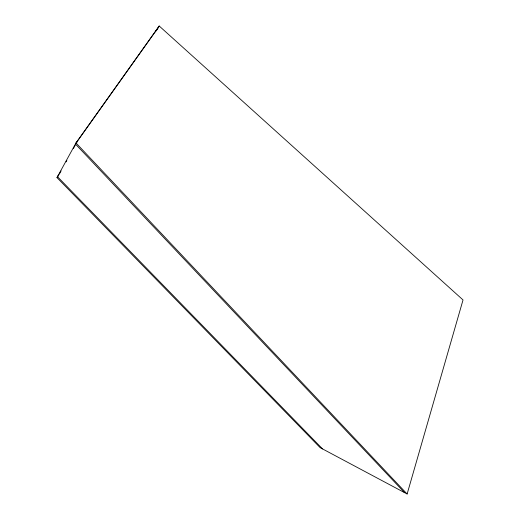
<?xml version="1.0" encoding="UTF-8"?>
<svg xmlns="http://www.w3.org/2000/svg" width="520" height="520" viewBox="0 0 520 520"><rect width="100%" height="100%" fill="white"/><g stroke="black" fill="none" stroke-linecap="round" stroke-linejoin="round"><path stroke-width="0.78" d="M407.128 494L463.028 299.949L159.198 26L75.985 142.948L56.973 177.593L320.138 447.635L407.128 494L75.985 142.948M59.559 173.725L61.093 170.937M66.086 161.863L66.852 160.466M73.372 148.603L75.68 144.417M76.447 143.019L77.597 140.927M155.46 31.818L156.696 29.738M156.774 30.076L159.198 26M59.143 174.317L57.473 176.683L322.543 448.916M56.973 177.593L58.37 175.617M158.424 27.306L75.4 144.008L404.606 492.661"/></g></svg>
